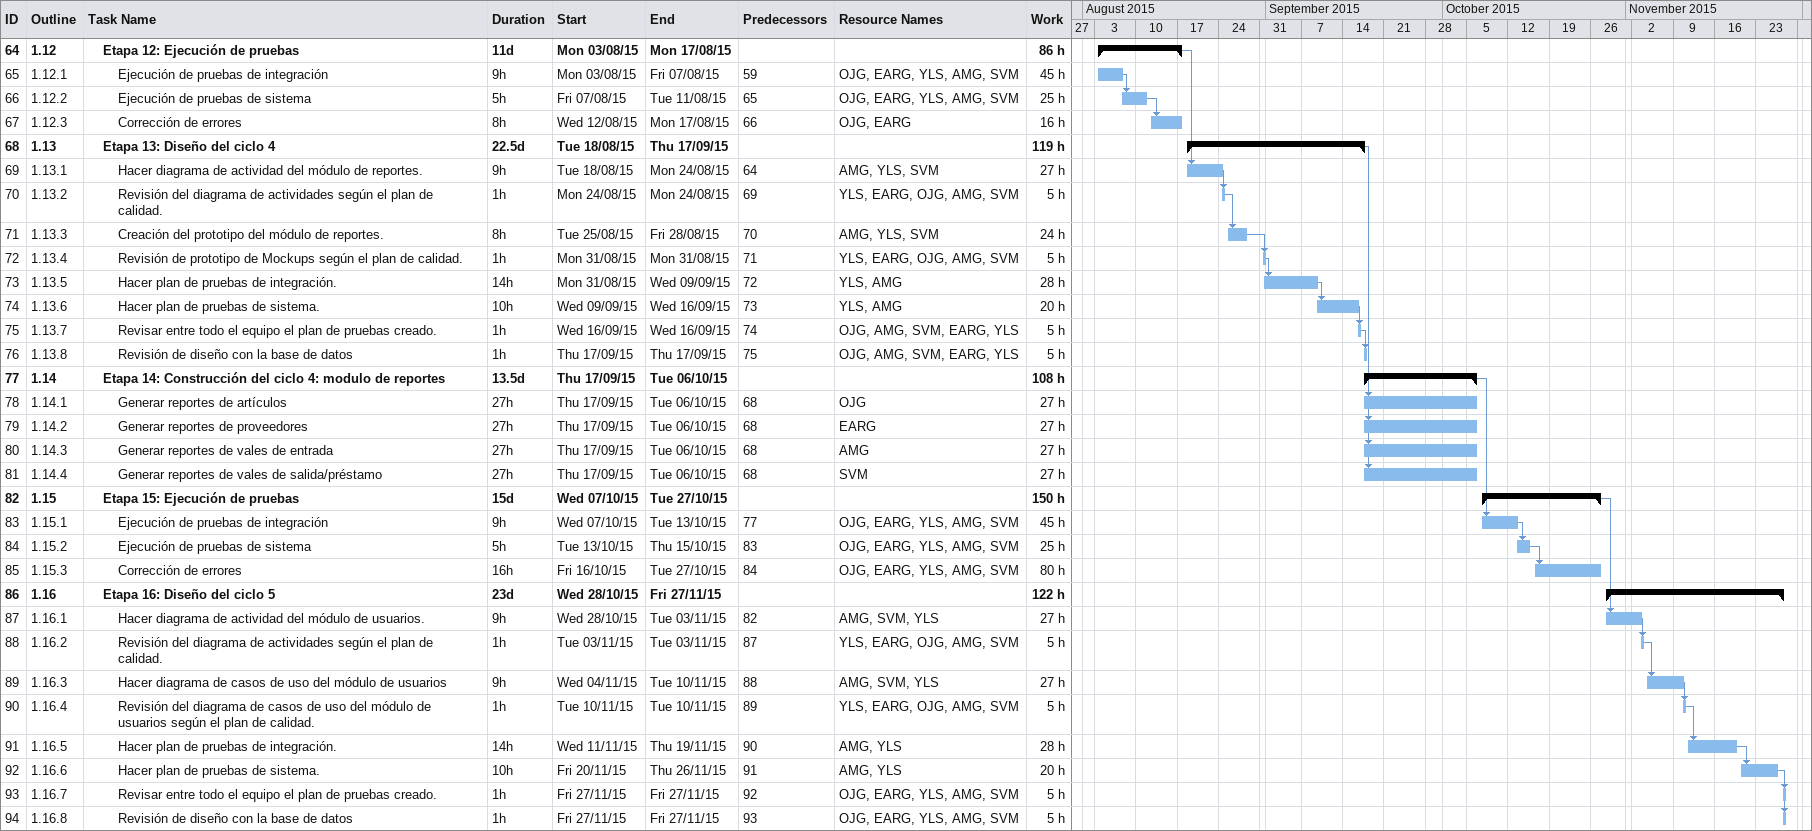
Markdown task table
| ID | WBS | Task | Duration | Start | Finish | Predecessors | Resources | Work (h) |
|---|---|---|---|---|---|---|---|---|
| 64 | 1.12 | **Etapa 12: Ejecución de pruebas** | 11d | 2015-08-03 | 2015-08-17 |  |  | 86 |
| 65 | 1.12.1 | Ejecución de pruebas de integración | 9h | 2015-08-03 | 2015-08-07 | 59 | OJG, EARG, YLS, AMG, SVM | 45 |
| 66 | 1.12.2 | Ejecución de pruebas de sistema | 5h | 2015-08-07 | 2015-08-11 | 65 | OJG, EARG, YLS, AMG, SVM | 25 |
| 67 | 1.12.3 | Corrección de errores | 8h | 2015-08-12 | 2015-08-17 | 66 | OJG, EARG | 16 |
| 68 | 1.13 | **Etapa 13: Diseño del ciclo 4** | 22.5d | 2015-08-18 | 2015-09-17 |  |  | 119 |
| 69 | 1.13.1 | Hacer diagrama de actividad del módulo de reportes. | 9h | 2015-08-18 | 2015-08-24 | 64 | AMG, YLS, SVM | 27 |
| 70 | 1.13.2 | Revisión del diagrama de actividades según el plan de calidad. | 1h | 2015-08-24 | 2015-08-24 | 69 | YLS, EARG, OJG, AMG, SVM | 5 |
| 71 | 1.13.3 | Creación del prototipo del módulo de reportes. | 8h | 2015-08-25 | 2015-08-28 | 70 | AMG, YLS, SVM | 24 |
| 72 | 1.13.4 | Revisión de prototipo de Mockups según el plan de calidad. | 1h | 2015-08-31 | 2015-08-31 | 71 | YLS, EARG, OJG, AMG, SVM | 5 |
| 73 | 1.13.5 | Hacer plan de pruebas de integración. | 14h | 2015-08-31 | 2015-09-09 | 72 | YLS, AMG | 28 |
| 74 | 1.13.6 | Hacer plan de pruebas de sistema. | 10h | 2015-09-09 | 2015-09-16 | 73 | YLS, AMG | 20 |
| 75 | 1.13.7 | Revisar entre todo el equipo el plan de pruebas creado. | 1h | 2015-09-16 | 2015-09-16 | 74 | OJG, AMG, SVM, EARG, YLS | 5 |
| 76 | 1.13.8 | Revisión de diseño con la base de datos | 1h | 2015-09-17 | 2015-09-17 | 75 | OJG, AMG, SVM, EARG, YLS | 5 |
| 77 | 1.14 | **Etapa 14: Construcción del ciclo 4: modulo de reportes** | 13.5d | 2015-09-17 | 2015-10-06 |  |  | 108 |
| 78 | 1.14.1 | Generar reportes de artículos | 27h | 2015-09-17 | 2015-10-06 | 68 | OJG | 27 |
| 79 | 1.14.2 | Generar reportes de proveedores | 27h | 2015-09-17 | 2015-10-06 | 68 | EARG | 27 |
| 80 | 1.14.3 | Generar reportes de vales de entrada | 27h | 2015-09-17 | 2015-10-06 | 68 | AMG | 27 |
| 81 | 1.14.4 | Generar reportes de vales de salida/préstamo | 27h | 2015-09-17 | 2015-10-06 | 68 | SVM | 27 |
| 82 | 1.15 | **Etapa 15: Ejecución de pruebas** | 15d | 2015-10-07 | 2015-10-27 |  |  | 150 |
| 83 | 1.15.1 | Ejecución de pruebas de integración | 9h | 2015-10-07 | 2015-10-13 | 77 | OJG, EARG, YLS, AMG, SVM | 45 |
| 84 | 1.15.2 | Ejecución de pruebas de sistema | 5h | 2015-10-13 | 2015-10-15 | 83 | OJG, EARG, YLS, AMG, SVM | 25 |
| 85 | 1.15.3 | Corrección de errores | 16h | 2015-10-16 | 2015-10-27 | 84 | OJG, EARG, YLS, AMG, SVM | 80 |
| 86 | 1.16 | **Etapa 16: Diseño del ciclo 5** | 23d | 2015-10-28 | 2015-11-27 |  |  | 122 |
| 87 | 1.16.1 | Hacer diagrama de actividad del módulo de usuarios. | 9h | 2015-10-28 | 2015-11-03 | 82 | AMG, SVM, YLS | 27 |
| 88 | 1.16.2 | Revisión del diagrama de actividades según el plan de calidad. | 1h | 2015-11-03 | 2015-11-03 | 87 | YLS, EARG, OJG, AMG, SVM | 5 |
| 89 | 1.16.3 | Hacer diagrama de casos de uso del módulo de usuarios | 9h | 2015-11-04 | 2015-11-10 | 88 | AMG, SVM, YLS | 27 |
| 90 | 1.16.4 | Revisión del diagrama de casos de uso del módulo de usuarios según el plan de calidad. | 1h | 2015-11-10 | 2015-11-10 | 89 | YLS, EARG, OJG, AMG, SVM | 5 |
| 91 | 1.16.5 | Hacer plan de pruebas de integración. | 14h | 2015-11-11 | 2015-11-19 | 90 | AMG, YLS | 28 |
| 92 | 1.16.6 | Hacer plan de pruebas de sistema. | 10h | 2015-11-20 | 2015-11-26 | 91 | AMG, YLS | 20 |
| 93 | 1.16.7 | Revisar entre todo el equipo el plan de pruebas creado. | 1h | 2015-11-27 | 2015-11-27 | 92 | OJG, EARG, YLS, AMG, SVM | 5 |
| 94 | 1.16.8 | Revisión de diseño con la base de datos | 1h | 2015-11-27 | 2015-11-27 | 93 | OJG, EARG, YLS, AMG, SVM | 5 |
